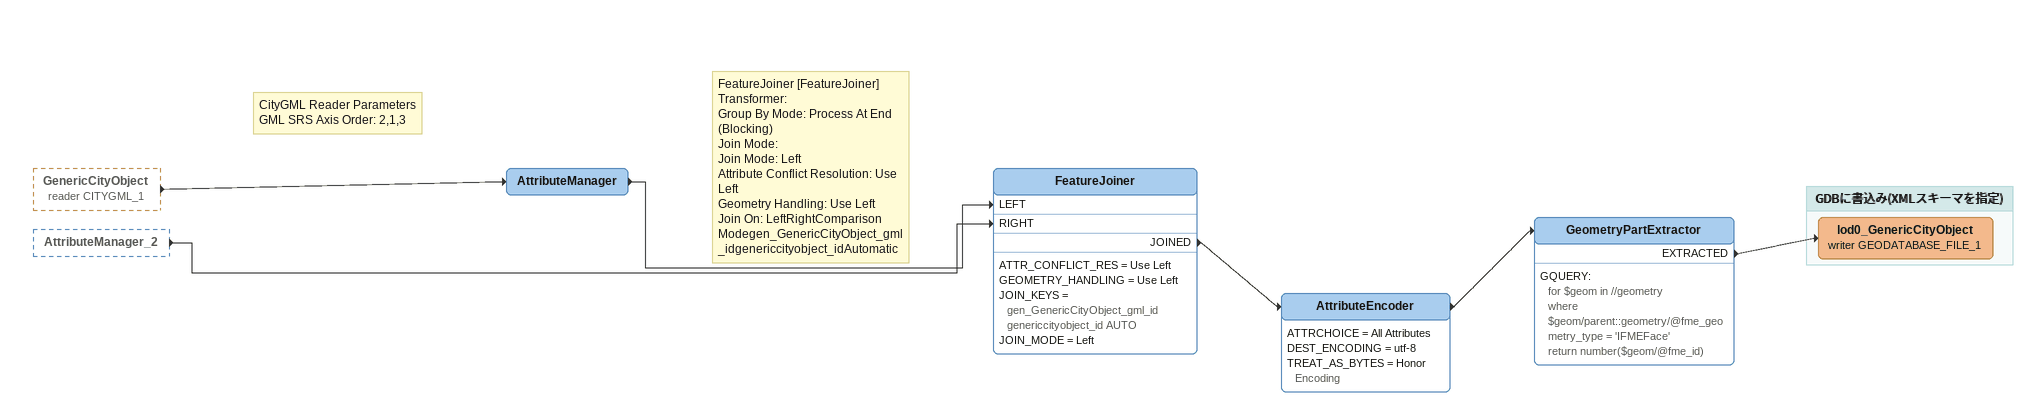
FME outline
GenericCityObject (reader CITYGML_1) [outside]
    -> AttributeManager
AttributeManager_2 [outside]
    -> FeatureJoiner [RIGHT]
Note: CityGML Reader Parameters / GML SRS Axis Order: 2,1,3
AttributeManager
    -> FeatureJoiner [LEFT]
Note: FeatureJoiner [FeatureJoiner] / Transformer: / Group By Mode: Process At End (Blocking) / Join Mode: / Join Mode: Left / Attribute Conflict Resolution: Use Left / Geometry Handling: Use Left / Join On: LeftRightComparison Modegen_GenericCityObject_gml_idgenericcityobject_idAutomatic
FeatureJoiner
    ATTR_CONFLICT_RES = Use Left
    GEOMETRY_HANDLING = Use Left
    JOIN_KEYS = gen_GenericCityObject_gml_id genericcityobject_id AUTO
    JOIN_MODE = Left
    JOINED -> AttributeEncoder
AttributeEncoder
    ATTRCHOICE = All Attributes
    DEST_ENCODING = utf-8
    TREAT_AS_BYTES = Honor Encoding
    -> GeometryPartExtractor
GeometryPartExtractor
    GQUERY:
      for $geom in //geometry
      where $geom/parent::geometry/@fme_geometry_type = 'IFMEFace'
      return number($geom/@fme_id)
    EXTRACTED -> lod0_GenericCityObject (writer GEODATABASE_FILE_1)

Bookmark: GDBに書込み(XMLスキーマを指定)
lod0_GenericCityObject (writer GEODATABASE_FILE_1)
